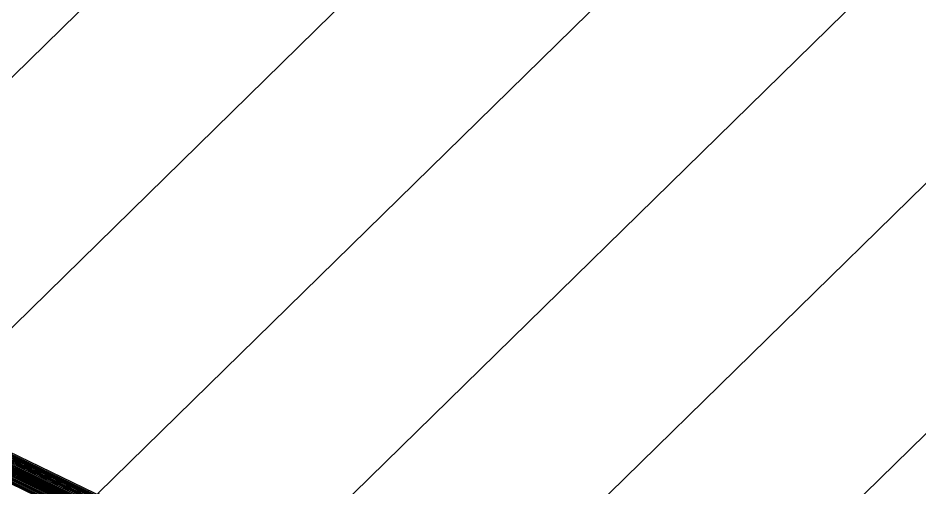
# Model space of a CAD drawing. Extents: x 7084 to 11035, y 13750 to 16729.
# Drawn here: x 8652.69 to 8654.436, y 15527.075 to 15527.985 of the extents above; entities that cross this region are included whole.
import ezdxf

# ---------------------------------------------------------------- set-up
doc = ezdxf.new("R2010")
doc.units = 0
doc.layers.add('Default', color=7, linetype='Continuous')

msp = doc.modelspace()

# ---------------------------------------------------------------- linework, layer by layer
at = {"layer": 'Default'}
for points in [[(8265.3165, 15250.1106), (8457.5581, 15350.6811), (8486.3921, 15348.9579), (8522.5799, 15423.9183), (8600.9868, 15435.9809), (8632.0049, 15479.9233), (8690.3075, 15451.7772), (8734.1031, 15440.3577), (8781.0812, 15469.719), (8732.9574, 15528.0301), (8705.8166, 15501.4517), (8647.514, 15529.5978), (8674.6548, 15556.1761), (8759.6556, 15729.4874), (8817.8146, 15770.8449), (8916.0387, 15794.1085), (8977.2065, 15892.4928), (9160.7098, 15765.6864)], [(8266.9933, 15249.8368), (8458.1365, 15349.8326), (8486.8057, 15348.1192), (8523.1543, 15423.4128), (8601.1132, 15435.4065), (8632.2691, 15479.5442), (8690.2386, 15451.5589), (8734.2288, 15440.0887), (8781.4157, 15469.5805), (8733.0781, 15528.1507), (8705.8166, 15501.4542), (8647.8472, 15529.4394), (8675.1086, 15556.1359), (8759.6237, 15728.4568), (8818.0411, 15769.9982), (8916.7018, 15793.3652), (8977.52, 15891.1872), (9159.9748, 15765.1055), (9284.5987, 15761.2109)], [(8268.6702, 15249.563), (8458.7148, 15348.9841), (8487.2192, 15347.2806), (8523.7287, 15422.9073), (8601.2395, 15434.8321), (8632.5334, 15479.1651), (8690.1697, 15451.3407), (8734.3545, 15439.8197), (8781.7502, 15469.442), (8733.1987, 15528.2713), (8705.8166, 15501.4567), (8648.1803, 15529.2811), (8675.5624, 15556.0957), (8759.5918, 15727.4263), (8818.2677, 15769.1514), (8917.3649, 15792.6218), (8977.8336, 15889.8817), (9159.2398, 15764.5245), (9284.4152, 15760.6127)], [(8280.4082, 15247.6464), (8462.7632, 15343.0448), (8490.1143, 15341.4101), (8527.7496, 15419.369), (8602.1241, 15430.8112), (8634.383, 15476.5113), (8689.6872, 15449.8127), (8735.2345, 15437.9365), (8784.0917, 15468.4722), (8734.0431, 15529.1157), (8705.8166, 15501.4742), (8650.5124, 15528.1728), (8678.7389, 15555.8143), (8759.3682, 15720.2124), (8819.8535, 15763.2242), (8922.0066, 15787.4183), (8980.0286, 15880.7428), (9154.0947, 15760.4579), (9283.13, 15756.4255), (9355.7124, 15730.8873), (9429.639, 15702.6608), (9663.7992, 15764.8771)], [(8600.2286, 15439.4274), (8630.4195, 15482.198), (8690.7211, 15453.0869), (8733.3488, 15441.9719), (8779.0741, 15470.5502), (8732.2337, 15527.3063), (8705.8166, 15501.4367), (8645.515, 15530.5478), (8671.9321, 15556.4174), (8759.8472, 15735.6707), (8816.4553, 15775.9254)], [(8779.4086, 15470.4117), (8732.3543, 15527.4269), (8705.8166, 15501.4392), (8645.8482, 15530.3895), (8672.3859, 15556.3772), (8759.8153, 15734.6402), (8816.6818, 15775.0787)], [(8816.9084, 15774.2319), (8759.7834, 15733.6096), (8672.8397, 15556.337), (8646.1814, 15530.2311), (8705.8166, 15501.4417), (8732.4749, 15527.5475), (8779.7431, 15470.2732), (8733.6002, 15441.4339), (8690.5832, 15452.6503), (8630.948, 15481.4397), (8600.4813, 15438.2785), (8520.2823, 15425.9402), (8484.7378, 15352.3124), (8455.2448, 15354.0751), (8258.609, 15251.2058)], [(8780.0776, 15470.1346), (8732.5956, 15527.6682), (8705.8166, 15501.4442), (8646.5145, 15530.0728), (8673.2935, 15556.2968), (8759.7514, 15732.5791), (8817.1349, 15773.3852)], [(8780.4121, 15469.9961), (8732.7162, 15527.7888), (8705.8166, 15501.4467), (8646.8477, 15529.9145), (8673.7473, 15556.2565), (8759.7195, 15731.5485), (8817.3615, 15772.5384)], [(8263.6396, 15250.3844), (8456.9798, 15351.5296), (8485.9785, 15349.7965), (8522.0055, 15424.4238), (8600.8604, 15436.5553), (8631.7407, 15480.3024), (8690.3764, 15451.9955), (8733.9774, 15440.6268), (8780.7466, 15469.8576), (8732.8368, 15527.9094), (8705.8166, 15501.4492), (8647.1808, 15529.7561), (8674.2011, 15556.2163), (8759.6876, 15730.5179), (8817.588, 15771.6917)], [(8601.3659, 15434.2577), (8632.7976, 15478.786), (8690.1007, 15451.1224), (8734.4802, 15439.5507), (8782.0847, 15469.3034), (8733.3193, 15528.3919), (8705.8166, 15501.4592), (8648.5135, 15529.1228), (8676.0162, 15556.0555), (8759.5598, 15726.3957), (8818.4942, 15768.3047)], [(8734.6059, 15439.2816), (8782.4192, 15469.1649), (8733.44, 15528.5126), (8705.8166, 15501.4617), (8648.8466, 15528.9644), (8676.47, 15556.0153), (8759.5279, 15725.3651), (8818.7208, 15767.4579)], [(8273.7008, 15248.7416), (8460.4498, 15346.4387), (8488.46, 15344.7647), (8525.4519, 15421.3909), (8601.6187, 15433.1089), (8633.3261, 15478.0277), (8689.9629, 15450.6858), (8734.7317, 15439.0126), (8782.7537, 15469.0264), (8733.5606, 15528.6332), (8705.8166, 15501.4642), (8649.1798, 15528.8061), (8676.9238, 15555.9751), (8759.496, 15724.3346), (8818.9473, 15766.6112)], [(8819.1739, 15765.7644), (8759.464, 15723.304), (8677.3775, 15555.9349), (8649.5129, 15528.6478), (8705.8166, 15501.4667), (8733.6812, 15528.7538), (8783.0882, 15468.8878), (8734.8574, 15438.7436), (8689.8939, 15450.4676), (8633.5903, 15477.6486), (8601.745, 15432.5344), (8526.0264, 15420.8854), (8488.8735, 15343.926), (8461.0282, 15345.5902), (8275.3776, 15248.4678)], [(8633.8545, 15477.2695), (8689.825, 15450.2493), (8734.9831, 15438.4745), (8783.4227, 15468.7493), (8733.8018, 15528.8744), (8705.8166, 15501.4692), (8649.8461, 15528.4894), (8677.8313, 15555.8947), (8759.4321, 15722.2735), (8819.4004, 15764.9177)], [(8278.7314, 15247.9202), (8462.1848, 15343.8932), (8489.7007, 15342.2487), (8527.1752, 15419.8744), (8601.9978, 15431.3856), (8634.1187, 15476.8904), (8689.7561, 15450.031), (8735.1088, 15438.2055), (8783.7572, 15468.6108), (8733.9225, 15528.9951), (8705.8166, 15501.4717), (8650.1793, 15528.3311), (8678.2851, 15555.8545), (8759.4001, 15721.2429), (8819.627, 15764.0709)], [(8490.5278, 15340.5715), (8528.324, 15418.8635), (8602.2505, 15430.2368), (8634.6472, 15476.1322), (8689.6182, 15449.5945), (8735.3602, 15437.6675), (8784.4262, 15468.3337), (8734.1637, 15529.2363), (8705.8166, 15501.4767), (8650.8456, 15528.0144), (8679.1927, 15555.774), (8759.3363, 15719.1818), (8820.0801, 15762.3774)], [(8490.9414, 15339.7328), (8528.8984, 15418.358), (8602.3769, 15429.6624), (8634.9114, 15475.7531), (8689.5493, 15449.3762), (8735.486, 15437.3984), (8784.7608, 15468.1951), (8734.2843, 15529.3569), (8705.8166, 15501.4792), (8651.1787, 15527.8561), (8679.6465, 15555.7338), (8759.3043, 15718.1512), (8820.3066, 15761.5307)], [(8285.4388, 15246.825), (8464.4982, 15340.4993), (8491.355, 15338.8942), (8529.4728, 15417.8525), (8602.5032, 15429.088), (8635.1757, 15475.374), (8689.4804, 15449.1579), (8735.6117, 15437.1294), (8785.0953, 15468.0566), (8734.405, 15529.4776), (8705.8166, 15501.4817), (8651.5119, 15527.6978), (8680.1002, 15555.6936), (8759.2724, 15717.1207), (8820.5332, 15760.6839)], [(8287.1157, 15246.5512), (8465.0765, 15339.6508), (8491.7686, 15338.0556), (8530.0472, 15417.347), (8602.6296, 15428.5136), (8635.4399, 15474.9949), (8689.4114, 15448.9396), (8735.7374, 15436.8604), (8785.4298, 15467.9181), (8734.5256, 15529.5982), (8705.8166, 15501.4842), (8651.845, 15527.5394), (8680.554, 15555.6534), (8759.2405, 15716.0901), (8820.7597, 15759.8372)], [(8820.9863, 15758.9904), (8759.2085, 15715.0596), (8681.0078, 15555.6132), (8652.1782, 15527.3811), (8705.8166, 15501.4867), (8734.6462, 15529.7188), (8785.7643, 15467.7795), (8735.8631, 15436.5913), (8689.3425, 15448.7214), (8635.7041, 15474.6158), (8602.756, 15427.9392), (8530.6216, 15416.8416), (8492.1821, 15337.2169), (8465.6549, 15338.8023), (8288.7926, 15246.2774)], [(8290.4694, 15246.0036), (8466.2332, 15337.9538), (8492.5957, 15336.3783), (8531.196, 15416.3361), (8602.8824, 15427.3648), (8635.9683, 15474.2366), (8689.2736, 15448.5031), (8735.9888, 15436.3223), (8786.0988, 15467.641), (8734.7668, 15529.8394), (8705.8166, 15501.4892), (8652.5114, 15527.2228), (8681.4616, 15555.573), (8759.1766, 15714.029), (8821.2128, 15758.1437)], [(8493.0093, 15335.5396), (8531.7704, 15415.8306), (8603.0087, 15426.7904), (8636.2326, 15473.8575), (8689.2047, 15448.2848), (8736.1146, 15436.0533), (8786.4333, 15467.5025), (8734.8875, 15529.9601), (8705.8166, 15501.4917), (8652.8445, 15527.0644), (8681.9154, 15555.5328), (8759.1447, 15712.9984), (8821.4394, 15757.297)], [(8494.25, 15333.0237), (8533.4937, 15414.3142), (8603.3878, 15425.0671), (8637.0253, 15472.7202), (8688.9979, 15447.63), (8736.4917, 15435.2462), (8787.4368, 15467.0869), (8735.2493, 15530.3219), (8705.8166, 15501.4992), (8653.844, 15526.5894), (8683.2767, 15555.4122), (8759.0489, 15709.9068), (8822.119, 15754.7567)], [(8250.2247, 15252.5748), (8452.353, 15358.3175), (8482.6699, 15356.5056), (8517.4102, 15428.4676), (8599.8495, 15441.1506), (8629.6269, 15483.3353), (8690.9279, 15453.7417), (8732.9716, 15442.779), (8778.0706, 15470.9658), (8731.8718, 15526.9444), (8705.8166, 15501.4292), (8644.5156, 15531.0228), (8670.5708, 15556.538), (8759.943, 15738.7624)], [(8759.9111, 15737.7319), (8671.0246, 15556.4978), (8644.8487, 15530.8645), (8705.8166, 15501.4317), (8731.9924, 15527.065), (8778.4051, 15470.8273), (8733.0973, 15442.51), (8690.859, 15453.5234), (8629.8911, 15482.9562), (8599.9758, 15440.5762), (8517.9846, 15427.9621), (8483.0835, 15355.667), (8452.9314, 15357.469), (8251.9015, 15252.301)], [(8671.4784, 15556.4576), (8645.1819, 15530.7061), (8705.8166, 15501.4342), (8732.1131, 15527.1857), (8778.7396, 15470.6888), (8733.223, 15442.2409), (8690.79, 15453.3051), (8630.1553, 15482.5771), (8600.1022, 15440.0018), (8518.559, 15427.4567), (8483.497, 15354.8283), (8453.5097, 15356.6205), (8253.5784, 15252.0272)], [(8682.3692, 15555.4926), (8653.1777, 15526.9061), (8705.8166, 15501.4942), (8735.0081, 15530.0807), (8786.7678, 15467.3639), (8736.2403, 15435.7843), (8689.1357, 15448.0665), (8636.4968, 15473.4784), (8603.1351, 15426.2159), (8532.3449, 15415.3251), (8493.4229, 15334.701), (8467.3899, 15336.2569), (8293.8231, 15245.456)], [(8295.5, 15245.1823), (8467.9682, 15335.4084), (8493.8364, 15333.8624), (8532.9193, 15414.8196), (8603.2615, 15425.6415), (8636.761, 15473.0993), (8689.0668, 15447.8483), (8736.366, 15435.5152), (8787.1023, 15467.2254), (8735.1287, 15530.2013), (8705.8166, 15501.4967), (8653.5108, 15526.7478), (8682.823, 15555.4524)]]:
    msp.add_lwpolyline(points, dxfattribs=at)

doc.saveas('drawing.dxf')
